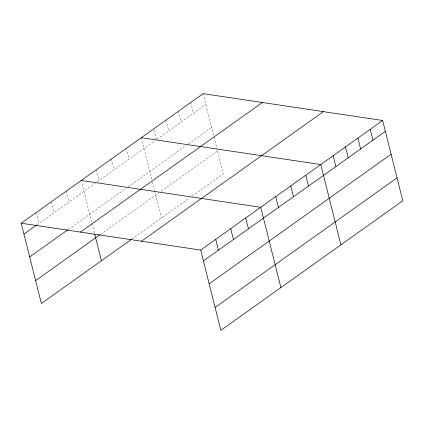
<?xml version="1.0" encoding="UTF-8"?>
<svg xmlns="http://www.w3.org/2000/svg" width="424" height="424" viewBox="0 0 424 424"><rect width="100%" height="100%" fill="white"/><g stroke="black" fill="none" stroke-linecap="round" stroke-linejoin="round"><path stroke-width="0.32" stroke-dasharray="2.12 1.59" d="M36.787 224.884L95.22 183.269M97.361 181.742L155.295 140.477M156.912 139.332L205.863 104.468M68.275 229.479L126.172 188.245M128.313 186.719L186.337 145.395M188.489 143.863L211.618 127.391M100.477 234.387L158.921 192.766M161.072 191.235L217.549 151.008M131.965 238.982L189.957 197.679M192.109 196.148L223.31 173.93L213.961 136.714M203.144 93.64L213.802 136.088M190.768 102.454L193.487 113.277M178.398 111.263L181.117 122.091M166.028 120.077L168.747 130.899M153.976 130.157L156.212 139.077M141.282 137.699L151.787 179.527M152.412 182.013L154.596 190.715M154.755 191.335L161.449 217.984M126.273 148.389L128.991 159.212M111.263 159.079L113.982 169.907M96.253 169.77L98.972 180.597M81.238 180.46L91.902 222.907M92.061 223.533L94.557 233.476M66.229 191.15L68.948 201.978M51.219 201.84L53.938 212.668M36.21 212.53L38.929 223.358"/><path stroke-width="0.64" d="M21.2 223.22L203.144 93.64L382.634 120.49L402.8 200.78L220.856 330.36L200.69 250.07L21.2 223.22L41.367 303.51L131.429 239.369M23.919 234.048L36.247 225.266M29.675 256.971L67.739 229.861M80.433 232.082L262.371 102.502M35.611 280.587L99.937 234.769M141.457 241.208L323.401 111.629M200.69 250.07L382.634 120.49M203.409 260.898L385.352 131.318M209.17 283.82L391.108 154.241M215.101 307.437L397.044 177.857M141.282 137.699L320.772 164.549L340.938 244.839M81.238 180.46L260.733 207.309L280.9 287.599M370.263 129.304L372.982 140.132M357.888 138.113L360.607 148.941M345.518 146.927L348.236 157.755M333.147 155.735L335.866 166.563M305.762 175.239L308.481 186.067M290.753 185.929L293.472 196.757M275.743 196.619L278.462 207.447M245.724 218L248.443 228.828M230.714 228.69L233.433 239.518M215.699 239.38L218.424 250.208M94.711 234.096L101.41 260.749"/></g></svg>
